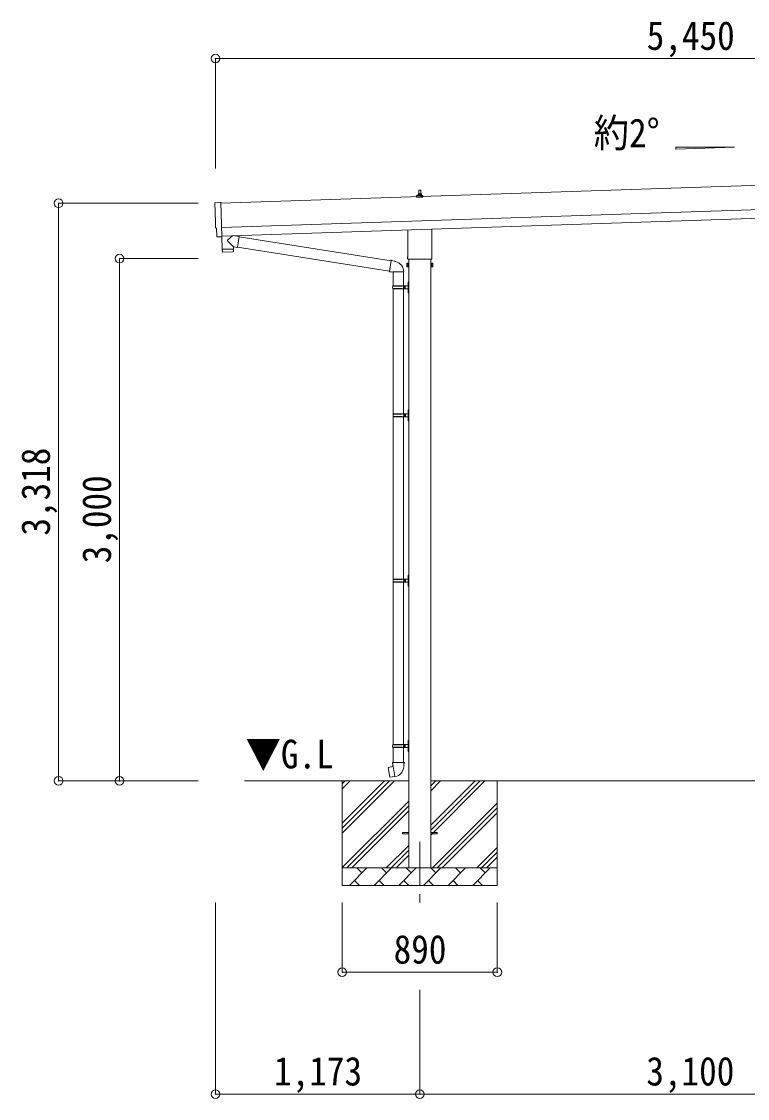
# Model space of a CAD drawing. Units: millimetres at full size, sheet at 1:50. Extents: x -14053 to 14053, y -9700 to 9700.
# Drawn here: x 1070 to 5235, y -6165 to 20 of the extents above; entities that cross this region are included whole.
import ezdxf
from ezdxf.enums import TextEntityAlignment as Align

# ---------------------------------------------------------------- set-up
doc = ezdxf.new("R2010")
doc.units = ezdxf.units.MM
doc.header["$LTSCALE"] = 50
doc.header["$PDMODE"] = 32
doc.header["$PDSIZE"] = 50
doc.linetypes.add('CHAIN1', pattern=[8, 5, -1, 1, -1])
for name, color, linetype, lineweight in [('0-1_Defpoints', 7, 'CHAIN1', 9), ('0-2_TEXT1', 4, 'Continuous', 9), ('0-3_SHAPE', 7, 'Continuous', 9), ('0-7_PARTS2', 7, 'Continuous', 9), ('0-8_TABLE1', 6, 'Continuous', 9), ('0-9_DIM1', 7, 'Continuous', 9)]:
    doc.layers.add(name, color=color, linetype=linetype, lineweight=lineweight)
doc.styles.add('ＭＳ ゴシック', font='')
doc.styles.get('ＭＳ ゴシック').set_extended_font_data('MS Gothic')

msp = doc.modelspace()

# ---------------------------------------------------------------- linework, layer by layer
at = {"layer": '0-1_Defpoints'}
msp.add_line((3355.15, -4691.27), (3355.15, -5040.27), dxfattribs=at)
at = {"layer": '0-2_TEXT1'}
for p, q in [((7595.07, -843.24), (2213.29, -1022.63)), ((2217.95, -1162.56), (7599.73, -983.16)), ((3336.9, -987.51), (3336.9, -979.8)), ((3373.4, -987.51), (3336.9, -987.51)), ((3337.28, -979.01), (3373.02, -979.01)), ((3337.66, -978.83), (3344.38, -977.2)), ((3344.77, -977.01), (3365.53, -977.01)), ((3345.15, -976.23), (3345.15, -972.01)), ((3346.15, -972.01), (3364.15, -972.01)), ((3349.15, -972.01), (3349.88, -948.49)), ((3350.88, -947.51), (3359.42, -947.51)), ((3360.42, -948.49), (3361.15, -972.01)), ((3365.15, -976.23), (3365.15, -972.01)), ((3372.63, -978.83), (3365.91, -977.2)), ((3373.4, -987.51), (3373.4, -979.8)), ((2181.62, -1020.25), (2213.12, -1017.55)), ((2213.12, -1017.55), (2219.71, -1215.29)), ((2219.62, -1212.53), (7601.4, -1033.14)), ((2188.69, -1166.92), (2188.09, -1166.94)), ((2190.26, -1213.92), (2188.69, -1166.92)), ((3423.45, -1172.4), (3423.45, -1331.5)), ((2200.12, -1216.95), (2193.19, -1216.82)), ((2200.85, -1216.65), (2201.5, -1216)), ((2201.5, -1216), (2219.74, -1216.3)), ((3286.85, -1331.5), (3286.85, -1176.95)), ((3285.15, -1340.27), (3285.15, -1334.77)), ((3423.09, -1343.77), (3287.21, -1343.77)), ((3292.65, -1343.77), (3292.65, -4841.27)), ((3417.65, -1343.77), (3417.65, -4841.27)), ((3425.15, -1334.77), (3425.15, -1340.27)), ((3281.15, -1369.77), (3281.91, -1368.46)), ((3281.15, -1369.77), (3281.15, -1386.77)), ((3281.15, -1386.77), (3281.91, -1388.09)), ((3288.15, -1368.46), (3281.91, -1368.46)), ((3288.15, -1373.37), (3281.91, -1373.37)), ((3288.15, -1383.18), (3281.91, -1383.18)), ((3288.15, -1388.09), (3281.91, -1388.09)), ((3288.15, -1388.09), (3288.15, -1368.46)), ((3288.15, -1369.07), (3290.65, -1369.07)), ((3290.65, -1387.47), (3288.15, -1387.47)), ((3290.65, -1367.77), (3292.65, -1367.77)), ((3290.65, -1388.77), (3290.65, -1367.77)), ((3292.65, -1388.77), (3290.65, -1388.77)), ((3292.65, -1367.77), (3292.65, -1388.77)), ((3419.65, -1367.77), (3417.65, -1367.77)), ((3417.65, -1388.77), (3419.65, -1388.77)), ((3419.65, -1388.77), (3419.65, -1367.77)), ((3422.15, -1369.07), (3419.65, -1369.07)), ((3419.65, -1387.47), (3422.15, -1387.47)), ((3422.15, -1368.46), (3428.39, -1368.46)), ((3422.15, -1388.09), (3422.15, -1368.46)), ((3422.15, -1373.37), (3428.39, -1373.37)), ((3422.15, -1383.18), (3428.39, -1383.18)), ((3422.15, -1388.09), (3428.39, -1388.09)), ((3429.15, -1369.77), (3428.39, -1368.46)), ((3429.15, -1386.77), (3428.39, -1388.09)), ((3429.15, -1369.77), (3429.15, -1386.77)), ((3255.15, -4645.77), (3255.15, -4636.77)), ((3255.15, -4636.77), (3292.65, -4636.77)), ((3417.65, -4636.77), (3455.15, -4636.77)), ((3455.15, -4645.77), (3455.15, -4636.77)), ((3255.15, -4645.77), (3292.65, -4645.77)), ((3417.65, -4645.77), (3455.15, -4645.77))]:
    msp.add_line(p, q, dxfattribs=at)
for centre, radius, start, end in [((3337.9, -979.8), 1, 103.62699, 180), ((3344.15, -976.23), 1, 283.62699, 0), ((3349.23, -972.65), 4.13, 90, 171.17633), ((3346.15, -973.01), 1, 90, 180), ((3350.88, -948.51), 1, 90, 178.60509), ((3358.48, -972.01), 4.83, 133.60282, 180), ((3351.82, -972.01), 4.83, 0, 46.39718), ((3359.42, -948.51), 1, 1.39491, 90), ((3361.06, -972.65), 4.13, 8.82367, 90), ((3364.15, -973.01), 1, 0, 90), ((3366.15, -976.23), 1, 180, 256.37301), ((3372.4, -979.8), 1, 0, 76.37301), ((3289.15, -1334.77), 4, 125.09963, 180), ((3289.15, -1340.27), 4, 180, 194.47751), ((3289.15, -1340.27), 4, 194.47751, 241.04498), ((3421.15, -1340.27), 4, 298.95502, 345.52249), ((3421.15, -1334.77), 4, 0, 54.90037), ((3421.15, -1340.27), 4, 345.52249, 0), ((3285.49, -1370.91), 4.34, 145.61575, 214.38425), ((3285.49, -1385.64), 4.34, 145.61575, 214.38425), ((3297.39, -1378.27), 16.24, 162.41205, 197.58795), ((3424.8, -1370.91), 4.34, 325.61575, 34.38425), ((3412.91, -1378.27), 16.24, 342.41205, 17.58795), ((3424.8, -1385.64), 4.34, 325.61575, 34.38425)]:
    msp.add_arc(centre, radius, start, end, dxfattribs=at)
for centre, major_axis, ratio, start_param, end_param in [((2181.87, -1023.24), (-3, -0.1), 0.99863, 4.7647489, 6.2979817), ((-2578.99, -1252.4), (4760.73, 158.69), 0.99863, 6.2686928, 6.2979817), ((2187.94, -1162.54), (-4.4, -0.15), 0.99863, 6.2686928, 7.8539816), ((2193.26, -1213.82), (-2.11, -2.14), 0.9974, 5.5252311, 7.0411395), ((2200.14, -1215.95), (-0.704, -0.714), 0.9974, 0.7579542, 1.5707963)]:
    msp.add_ellipse(centre, major_axis=major_axis, ratio=ratio, start_param=start_param, end_param=end_param, dxfattribs=at)
at = {"layer": '0-3_SHAPE'}
for p, q in [((3292.65, -4341.27), (2348.49, -4341.27)), ((2910.15, -4341.27), (2910.15, -4941.27)), ((2910.15, -4584.76), (3153.63, -4341.27)), ((2910.15, -4613.04), (3181.92, -4341.27)), ((2910.15, -4641.33), (3210.2, -4341.27)), ((2910.15, -4386.77), (2955.64, -4341.27)), ((2910.15, -4358.48), (2927.36, -4341.27)), ((6392.65, -4341.27), (3417.65, -4341.27)), ((3417.65, -4370.1), (3446.47, -4341.27)), ((3417.65, -4398.38), (3474.76, -4341.27)), ((3417.65, -4652.94), (3729.32, -4341.27)), ((3417.65, -4596.37), (3672.75, -4341.27)), ((3417.65, -4624.66), (3701.03, -4341.27)), ((3800.15, -4341.27), (3800.15, -4941.27)), ((2910.15, -4839.31), (3292.65, -4456.81)), ((2936.47, -4841.27), (3292.65, -4485.1)), ((2964.76, -4841.27), (3292.65, -4513.38)), ((3427.31, -4841.27), (3800.15, -4468.43)), ((3455.59, -4841.27), (3800.15, -4496.72)), ((3483.88, -4841.27), (3800.15, -4525)), ((3162.75, -4841.27), (3292.65, -4711.37)), ((3191.03, -4841.27), (3292.65, -4739.66)), ((3681.87, -4841.27), (3800.15, -4722.99)), ((3710.15, -4841.27), (3800.15, -4751.27)), ((3219.32, -4841.27), (3292.65, -4767.94)), ((3738.43, -4841.27), (3800.15, -4779.56)), ((2910.15, -4841.27), (3800.15, -4841.27)), ((2951.6, -4941.27), (3051.6, -4841.27)), ((3023.04, -4869.83), (2994.49, -4841.27)), ((3093.02, -4941.27), (3193.02, -4841.27)), ((3164.46, -4869.83), (3135.91, -4841.27)), ((3234.44, -4941.27), (3334.44, -4841.27)), ((3305.89, -4869.83), (3277.33, -4841.27)), ((3375.86, -4941.27), (3475.86, -4841.27)), ((3447.31, -4869.83), (3418.75, -4841.27)), ((3517.28, -4941.27), (3617.28, -4841.27)), ((3588.73, -4869.83), (3560.17, -4841.27)), ((3658.7, -4941.27), (3758.7, -4841.27)), ((3730.15, -4869.83), (3701.6, -4841.27)), ((3800.15, -4941.27), (2910.15, -4941.27)), ((2980.15, -4912.72), (3008.7, -4941.27)), ((3121.57, -4912.72), (3150.12, -4941.27)), ((3262.99, -4912.72), (3291.55, -4941.27)), ((3404.41, -4912.72), (3432.97, -4941.27)), ((3545.83, -4912.72), (3574.39, -4941.27)), ((3687.26, -4912.72), (3715.81, -4941.27))]:
    msp.add_line(p, q, dxfattribs=at)
at = {"layer": '0-7_PARTS2', "color": 4}
msp.add_lwpolyline([(5160.51, -701.09), (4824.51, -713.5), (4824.51, -701.09)], close=True, dxfattribs=at)
at = {"layer": '0-8_TABLE1'}
for p, q in [((2182.51, -192.16), (7632.18, -192.16)), ((2182.51, -192.16), (2182.51, -823.55)), ((1282.51, -1023.66), (1282.51, -4341.27)), ((1282.51, -1023.66), (2082.51, -1023.66)), ((1632.51, -1341.27), (1632.51, -4341.27)), ((1632.51, -1341.27), (2082.51, -1341.27)), ((1282.51, -4341.27), (2082.51, -4341.27)), ((2182.51, -6140.27), (2182.51, -5040.27)), ((2910.15, -5440.27), (2910.15, -5040.27)), ((3800.15, -5440.27), (3800.15, -5040.27)), ((2910.15, -5440.27), (3800.15, -5440.27)), ((3355.15, -6140.27), (3355.15, -5542.27)), ((3355.15, -6140.27), (2182.51, -6140.27)), ((3355.15, -6140.27), (6455.15, -6140.27))]:
    msp.add_line(p, q, dxfattribs=at)
for p in [(2182.51, -192.16), (1282.51, -1023.66), (1632.51, -1341.27), (1282.51, -4341.27), (1632.51, -4341.27), (2910.15, -5440.27), (3800.15, -5440.27), (2182.51, -6140.27), (3355.15, -6140.27)]:
    msp.add_point(p, dxfattribs=at)
at = {"layer": '0-9_DIM1'}
for p, q in [((2219.34, -1216.29), (2221.71, -1287.5)), ((2219.71, -1215.29), (2219.74, -1216.3)), ((2281.03, -1210.48), (2253.82, -1233.51)), ((2318.72, -1213.77), (2292.81, -1210.09)), ((2318.72, -1213.77), (2309.76, -1276.84)), ((2318.46, -1215.6), (3191.28, -1354.52)), ((2221.71, -1287.5), (2285.68, -1285.37)), ((2285.71, -1286.37), (2221.75, -1288.5)), ((2221.75, -1288.5), (2222.41, -1301.54)), ((2226.21, -1287.35), (2226.26, -1288.35)), ((2285.28, -1273.36), (2253.78, -1240.85)), ((2281.18, -1285.52), (2281.2, -1286.52)), ((2285.28, -1273.36), (2285.68, -1285.37)), ((2285.28, -1273.36), (2309.76, -1276.84)), ((2285.92, -1299.42), (2285.71, -1286.37)), ((2310.02, -1275.01), (3180.86, -1413.62)), ((2283.02, -1302.47), (2225.51, -1304.38)), ((3191.6, -1352.71), (3180.54, -1415.44)), ((3191.6, -1352.71), (3211.24, -1356.52)), ((3196.31, -1351.35), (3196.72, -1353.7)), ((3211.24, -1356.52), (3212.92, -1358.15)), ((3212.92, -1358.15), (3215.04, -1358.6)), ((3180.54, -1415.44), (3200.3, -1418.57)), ((3180.54, -1415.44), (3180.94, -1417.69)), ((3180.94, -1417.69), (3184.5, -1418.32)), ((3184.5, -1418.32), (3185.69, -1416.25)), ((3200.3, -1418.57), (3202.5, -1417.58)), ((3262.8, -1417.98), (3201.61, -1417.98)), ((3202.65, -1417.98), (3202.65, -1497.27)), ((3262.65, -1417.98), (3262.65, -1497.27)), ((3286.35, -1480.13), (3288.39, -1481.12)), ((3286.35, -1484.42), (3288.39, -1483.42)), ((3287.62, -1478.12), (3287.62, -1486.42)), ((3287.62, -1478.12), (3288.25, -1478.12)), ((3288.25, -1478.12), (3288.65, -1478.52)), ((3288.25, -1478.12), (3288.25, -1486.42)), ((3288.39, -1481.12), (3289, -1482.27)), ((3288.39, -1483.42), (3289, -1482.27)), ((3288.65, -1474.27), (3291.65, -1472.77)), ((3288.65, -1474.27), (3288.65, -1538.27)), ((3291.65, -1472.77), (3292.65, -1472.77)), ((3291.65, -1472.77), (3291.65, -1539.77)), ((3292.65, -1472.77), (3292.65, -1539.77)), ((3199.65, -1499.27), (3249.98, -1499.27)), ((3199.65, -1513.27), (3249.98, -1513.27)), ((3200.65, -1497.27), (3200.65, -1499.27)), ((3200.65, -1497.27), (3286.65, -1497.27)), ((3200.65, -1515.27), (3200.65, -1513.27)), ((3200.65, -1515.27), (3286.65, -1515.27)), ((3202.65, -1515.27), (3202.65, -2234.27)), ((3259.65, -1497.27), (3259.65, -1501.77)), ((3259.65, -1510.77), (3261.65, -1510.77)), ((3259.65, -1515.27), (3259.65, -1510.77)), ((3262.65, -1515.27), (3262.65, -2232.27)), ((3267.65, -1497.27), (3267.65, -1515.27)), ((3267.65, -1510.77), (3270.65, -1510.77)), ((3286.35, -1528.13), (3288.39, -1529.12)), ((3286.35, -1532.42), (3288.39, -1531.42)), ((3287.62, -1486.42), (3288.25, -1486.42)), ((3287.62, -1526.12), (3287.62, -1534.42)), ((3287.62, -1526.12), (3288.25, -1526.12)), ((3287.62, -1534.42), (3288.25, -1534.42)), ((3288.25, -1486.42), (3288.65, -1486.02)), ((3288.25, -1526.12), (3288.65, -1526.52)), ((3288.25, -1526.12), (3288.25, -1534.42)), ((3288.25, -1534.42), (3288.65, -1534.02)), ((3288.39, -1529.12), (3289, -1530.27)), ((3288.39, -1531.42), (3289, -1530.27)), ((3288.65, -1538.27), (3291.65, -1539.77)), ((3291.65, -1539.77), (3292.65, -1539.77)), ((3286.35, -2215.13), (3288.39, -2216.12)), ((3286.35, -2219.42), (3288.39, -2218.42)), ((3287.62, -2213.12), (3287.62, -2221.42)), ((3287.62, -2213.12), (3288.25, -2213.12)), ((3287.62, -2221.42), (3288.25, -2221.42)), ((3288.25, -2213.12), (3288.65, -2213.52)), ((3288.25, -2213.12), (3288.25, -2221.42)), ((3288.25, -2221.42), (3288.65, -2221.02)), ((3288.39, -2216.12), (3289, -2217.27)), ((3288.39, -2218.42), (3289, -2217.27)), ((3288.65, -2209.27), (3291.65, -2207.77)), ((3288.65, -2209.27), (3288.65, -2273.27)), ((3291.65, -2207.77), (3292.65, -2207.77)), ((3291.65, -2207.77), (3291.65, -2274.77)), ((3292.65, -2207.77), (3292.65, -2274.77)), ((3202.15, -2234.27), (3252.48, -2234.27)), ((3202.15, -2248.27), (3252.48, -2248.27)), ((3202.65, -2248.27), (3202.65, -3182.27)), ((3203.15, -2232.27), (3203.15, -2234.27)), ((3203.15, -2232.27), (3286.65, -2232.27)), ((3203.15, -2250.27), (3203.15, -2248.27)), ((3203.15, -2250.27), (3286.65, -2250.27)), ((3262.15, -2232.27), (3262.15, -2236.77)), ((3262.15, -2245.77), (3264.15, -2245.77)), ((3262.15, -2250.27), (3262.15, -2245.77)), ((3262.65, -2250.27), (3262.65, -3182.27)), ((3270.15, -2232.27), (3270.15, -2250.27)), ((3270.15, -2245.77), (3273.15, -2245.77)), ((3286.35, -2263.13), (3288.39, -2264.12)), ((3286.35, -2267.42), (3288.39, -2266.42)), ((3287.62, -2261.12), (3287.62, -2269.42)), ((3287.62, -2261.12), (3288.25, -2261.12)), ((3287.62, -2269.42), (3288.25, -2269.42)), ((3288.25, -2261.12), (3288.65, -2261.52)), ((3288.25, -2261.12), (3288.25, -2269.42)), ((3288.25, -2269.42), (3288.65, -2269.02)), ((3288.39, -2264.12), (3289, -2265.27)), ((3288.39, -2266.42), (3289, -2265.27)), ((3288.65, -2273.27), (3291.65, -2274.77)), ((3291.65, -2274.77), (3292.65, -2274.77)), ((3202.15, -3184.27), (3252.48, -3184.27)), ((3202.15, -3198.27), (3252.48, -3198.27)), ((3202.65, -3200.27), (3202.65, -4132.27)), ((3203.15, -3182.27), (3203.15, -3184.27)), ((3203.15, -3182.27), (3286.65, -3182.27)), ((3203.15, -3200.27), (3203.15, -3198.27)), ((3203.15, -3200.27), (3286.65, -3200.27)), ((3262.15, -3182.27), (3262.15, -3186.77)), ((3262.15, -3195.77), (3264.15, -3195.77)), ((3262.15, -3200.27), (3262.15, -3195.77)), ((3262.65, -3200.27), (3262.65, -4132.27)), ((3270.15, -3182.27), (3270.15, -3200.27)), ((3270.15, -3195.77), (3273.15, -3195.77)), ((3286.35, -3165.13), (3288.39, -3166.12)), ((3286.35, -3169.42), (3288.39, -3168.42)), ((3286.35, -3213.13), (3288.39, -3214.12)), ((3286.35, -3217.42), (3288.39, -3216.42)), ((3287.62, -3163.12), (3287.62, -3171.42)), ((3287.62, -3163.12), (3288.25, -3163.12)), ((3287.62, -3171.42), (3288.25, -3171.42)), ((3287.62, -3211.12), (3287.62, -3219.42)), ((3287.62, -3211.12), (3288.25, -3211.12)), ((3288.25, -3163.12), (3288.65, -3163.52)), ((3288.25, -3163.12), (3288.25, -3171.42)), ((3288.25, -3171.42), (3288.65, -3171.02)), ((3288.25, -3211.12), (3288.65, -3211.52)), ((3288.25, -3211.12), (3288.25, -3219.42)), ((3288.39, -3166.12), (3289, -3167.27)), ((3288.39, -3168.42), (3289, -3167.27)), ((3288.39, -3214.12), (3289, -3215.27)), ((3288.39, -3216.42), (3289, -3215.27)), ((3288.65, -3159.27), (3291.65, -3157.77)), ((3288.65, -3159.27), (3288.65, -3223.27)), ((3291.65, -3157.77), (3292.65, -3157.77)), ((3291.65, -3157.77), (3291.65, -3224.77)), ((3292.65, -3157.77), (3292.65, -3224.77)), ((3287.62, -3219.42), (3288.25, -3219.42)), ((3288.25, -3219.42), (3288.65, -3219.02)), ((3288.65, -3223.27), (3291.65, -3224.77)), ((3291.65, -3224.77), (3292.65, -3224.77)), ((3199.65, -4134.27), (3249.98, -4134.27)), ((3200.65, -4132.27), (3200.65, -4134.27)), ((3200.65, -4132.27), (3286.65, -4132.27)), ((3259.65, -4132.27), (3259.65, -4136.77)), ((3267.65, -4132.27), (3267.65, -4150.27)), ((3286.35, -4115.13), (3288.39, -4116.12)), ((3286.35, -4119.42), (3288.39, -4118.42)), ((3287.62, -4113.12), (3287.62, -4121.42)), ((3287.62, -4113.12), (3288.25, -4113.12)), ((3287.62, -4121.42), (3288.25, -4121.42)), ((3288.25, -4113.12), (3288.65, -4113.52)), ((3288.25, -4113.12), (3288.25, -4121.42)), ((3288.25, -4121.42), (3288.65, -4121.02)), ((3288.39, -4116.12), (3289, -4117.27)), ((3288.39, -4118.42), (3289, -4117.27)), ((3288.65, -4109.27), (3291.65, -4107.77)), ((3288.65, -4109.27), (3288.65, -4173.27)), ((3291.65, -4107.77), (3292.65, -4107.77)), ((3291.65, -4107.77), (3291.65, -4174.77)), ((3292.65, -4107.77), (3292.65, -4174.77)), ((3199.65, -4148.27), (3249.98, -4148.27)), ((3200.65, -4150.27), (3200.65, -4148.27)), ((3200.65, -4150.27), (3286.65, -4150.27)), ((3202.65, -4150.27), (3202.65, -4235.2)), ((3259.65, -4145.77), (3261.65, -4145.77)), ((3259.65, -4150.27), (3259.65, -4145.77)), ((3262.65, -4150.27), (3262.65, -4235.2)), ((3267.65, -4145.77), (3270.65, -4145.77)), ((3286.35, -4163.13), (3288.39, -4164.12)), ((3286.35, -4167.42), (3288.39, -4166.42)), ((3287.62, -4161.12), (3287.62, -4169.42)), ((3287.62, -4161.12), (3288.25, -4161.12)), ((3287.62, -4169.42), (3288.25, -4169.42)), ((3288.25, -4161.12), (3288.65, -4161.52)), ((3288.25, -4161.12), (3288.25, -4169.42)), ((3288.25, -4169.42), (3288.65, -4169.02)), ((3288.39, -4164.12), (3289, -4165.27)), ((3288.39, -4166.42), (3289, -4165.27)), ((3173.38, -4264.82), (3183, -4319.38)), ((3186.93, -4261.05), (3186.72, -4261.29)), ((3188.9, -4260.68), (3186.93, -4261.05)), ((3189.18, -4260.83), (3188.9, -4260.68)), ((3200.8, -4235.2), (3198.65, -4235.98)), ((3198.65, -4235.98), (3198.65, -4239.6)), ((3198.65, -4239.6), (3200.89, -4240.42)), ((3200.8, -4235.2), (3201.15, -4255.2)), ((3264.5, -4235.2), (3200.8, -4235.2)), ((3201.15, -4255.2), (3202.5, -4257.2)), ((3212.41, -4315.7), (3202.28, -4258.22)), ((3202.3, -4257.4), (3202.3, -4258.11)), ((3202.5, -4257.2), (3202.47, -4257.21)), ((3262.84, -4257.14), (3262.76, -4259.31)), ((3264.15, -4255.2), (3262.84, -4257.14)), ((3264.5, -4235.2), (3264.15, -4255.2)), ((3266.65, -4239.6), (3264.41, -4240.42)), ((3264.5, -4235.2), (3266.65, -4235.98)), ((3266.65, -4235.98), (3266.65, -4239.6)), ((3184.16, -4320.2), (3183, -4319.38)), ((3212.14, -4315.61), (3184.16, -4320.2)), ((3197.02, -4318.29), (3196.74, -4318.14)), ((3199, -4317.97), (3197.02, -4318.29)), ((3199.21, -4317.73), (3199, -4317.97)), ((3212.72, -4316.46), (3212.47, -4315.8))]:
    msp.add_line(p, q, dxfattribs=at)
for points in [[(3191.6, -1352.71), (3192.74, -1350.72), (3196.31, -1351.35)], [(3259.65, -1501.77), (3261.65, -1501.77), (3261.65, -1510.77)], [(3267.65, -1501.77), (3270.65, -1501.77), (3270.65, -1510.77)], [(3262.15, -2236.77), (3264.15, -2236.77), (3264.15, -2245.77)], [(3270.15, -2236.77), (3273.15, -2236.77), (3273.15, -2245.77)], [(3262.15, -3186.77), (3264.15, -3186.77), (3264.15, -3195.77)], [(3270.15, -3186.77), (3273.15, -3186.77), (3273.15, -3195.77)], [(3259.65, -4136.77), (3261.65, -4136.77), (3261.65, -4145.77)], [(3267.65, -4136.77), (3270.65, -4136.77), (3270.65, -4145.77)], [(3288.65, -4173.27), (3291.65, -4174.77), (3292.65, -4174.77)], [(3202.06, -4258.4), (3174.19, -4263.65), (3173.38, -4264.82)]]:
    msp.add_lwpolyline(points, dxfattribs=at)
for centre, radius, start, end in [((2257.2, -1237.2), 5, 132.56466, 226.88314), ((2225.41, -1301.39), 3, 182.90915, 271.95747), ((2282.92, -1299.47), 3, 271.90915, 0.90915), ((3202.5, -1417.58), 60.3, 359.62495, 78), ((3291.95, -1482.27), 6, 136.21765, 223.78235), ((3248.4, -1506.27), 49.25, 171.82876, 180.00002), ((3248.4, -1506.27), 49.25, 180.00002, 188.17127), ((3249.98, -1497.27), 2, 270, 359.99998), ((3249.98, -1515.27), 2, 0.00005, 90.00004), ((3291.95, -1530.27), 6, 136.21765, 223.78235), ((3286.65, -1495.27), 2, 270, 359.99998), ((3286.65, -1517.27), 2, 0.00005, 90.00004), ((3291.95, -2217.27), 6, 136.21765, 223.78235), ((3250.9, -2241.27), 49.25, 171.82876, 180.00002), ((3250.9, -2241.27), 49.25, 180.00002, 188.17127), ((3252.48, -2232.27), 2, 270, 359.99998), ((3252.48, -2250.27), 2, 0.00005, 90.00004), ((3291.95, -2265.27), 6, 136.21765, 223.78235), ((3286.65, -2230.27), 2, 270, 359.99998), ((3286.65, -2252.27), 2, 0.00005, 90.00004), ((3250.9, -3191.27), 49.25, 171.82876, 180.00002), ((3250.9, -3191.27), 49.25, 180.00002, 188.17127), ((3252.48, -3182.27), 2, 270, 359.99998), ((3252.48, -3200.27), 2, 0.00005, 90.00004), ((3291.95, -3167.27), 6, 136.21765, 223.78235), ((3291.95, -3215.27), 6, 136.21765, 223.78235), ((3286.65, -3180.27), 2, 270, 359.99998), ((3286.65, -3202.27), 2, 0.00005, 90.00004), ((3248.4, -4141.27), 49.25, 171.82876, 180.00002), ((3248.4, -4141.27), 49.25, 180.00002, 188.17127), ((3249.98, -4132.27), 2, 270, 359.99998), ((3291.95, -4117.27), 6, 136.21765, 223.78235), ((3286.65, -4130.27), 2, 270, 359.99998), ((3249.98, -4150.27), 2, 0.00005, 90.00004), ((3291.95, -4165.27), 6, 136.21765, 223.78235), ((3286.65, -4152.27), 2, 0.00005, 90.00004), ((3202, -4258.11), 0.3, 280.66842, 0), ((3202.5, -4257.4), 0.2, 100, 180), ((3202.5, -4257.2), 60.3, 279.96938, 358), ((3212.19, -4315.9), 0.3, 20, 99.33158), ((3212.9, -4316.39), 0.2, 200, 279.96938)]:
    msp.add_arc(centre, radius, start, end, dxfattribs=at)

# ---------------------------------------------------------------- texts
at = {"layer": '0-7_PARTS2', "style": 'ＭＳ ゴシック', "width": 0.9}
for s, p in [('約2°', (4353.43, -751.14)), ('▼G.L', (2355.77, -4319.06))]:
    msp.add_text(s, height=165, dxfattribs=at).set_placement(p, align=Align.BOTTOM_LEFT)
at = {"layer": '0-8_TABLE1', "color": 7, "style": 'ＭＳ ゴシック', "width": 0.9}
for s, p in [('5,450', (4657.34, -192.16)), ('890', (3205.15, -5440.27)), ('1,173', (2518.83, -6140.27)), ('3,100', (4655.15, -6140.27))]:
    msp.add_text(s, height=165, dxfattribs=at).set_placement(p, align=Align.BOTTOM_LEFT)
for s, p in [('3,318', (1282.51, -2932.47)), ('3,000', (1632.51, -3091.27))]:
    msp.add_text(s, height=165, rotation=90, dxfattribs=at).set_placement(p, align=Align.BOTTOM_LEFT)

doc.saveas('drawing.dxf')
